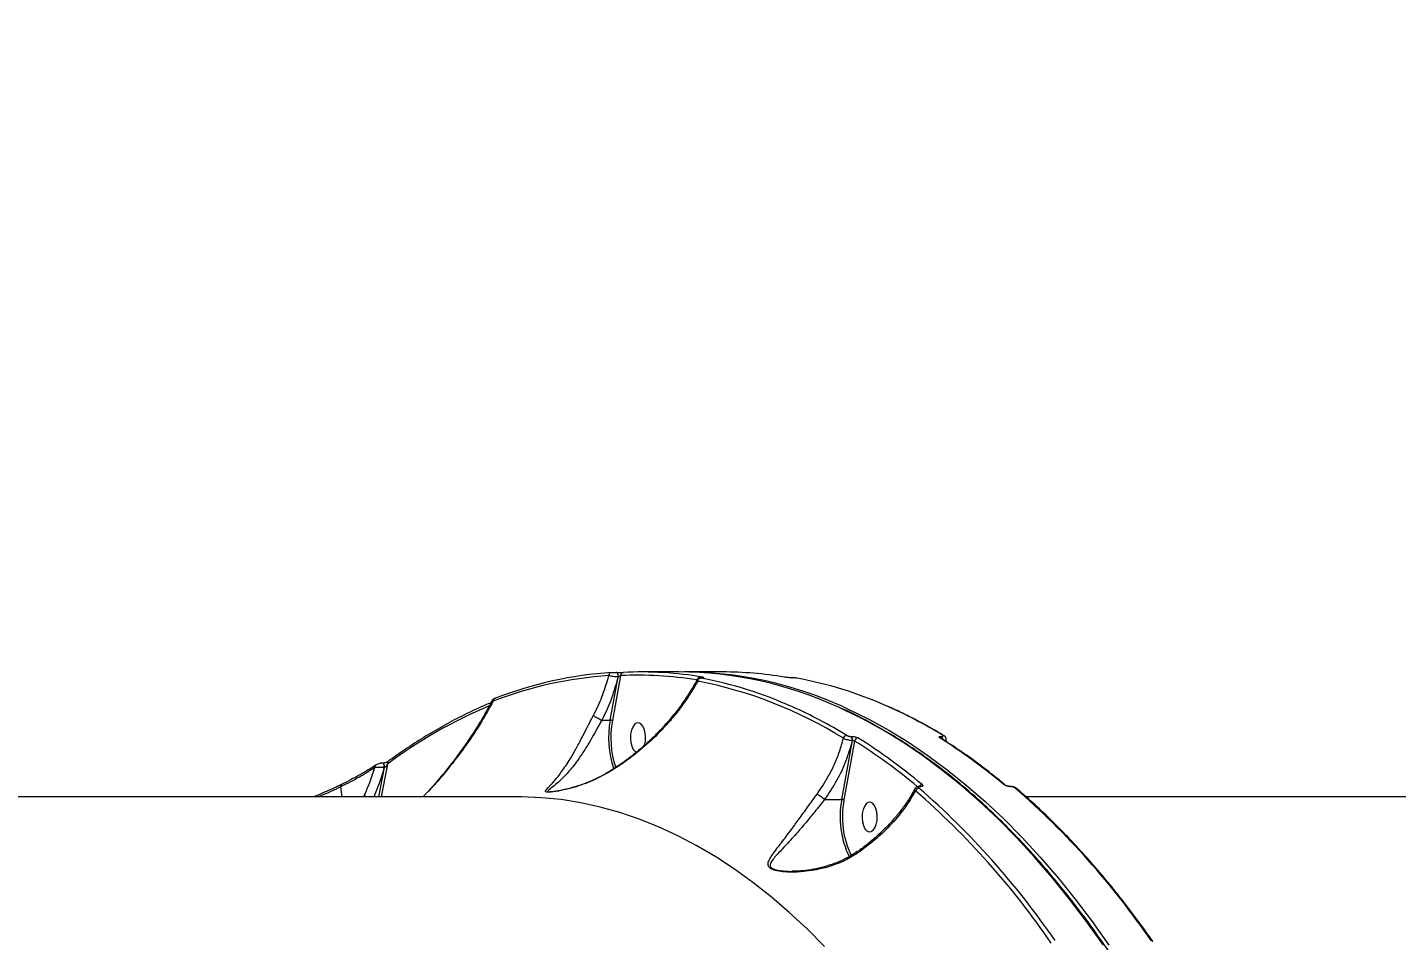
# Model space of a CAD drawing. Header units: millimetres. Extents: x -7735 to 7893, y -6545 to 6034.
# Drawn here: x 3517.8 to 3934.3, y 604.4 to 882.1 of the extents above; entities that cross this region are included whole.
import ezdxf

# ---------------------------------------------------------------- set-up
doc = ezdxf.new("R2010")
doc.units = ezdxf.units.MM
doc.layers.add('DIKOM_ОБЪЕКТ', color=7, linetype='Continuous')
doc.layers.add('DIKOM_РАЗМЕР_ОБЪЕКТА', color=7, linetype='Continuous')
doc.styles.add('style1', font='arial.ttf', dxfattribs={"width": 0.8})
doc.dimstyles.new('1-50', dxfattribs={"dimtxt": 300, "dimasz": 200, "dimexe": 100, "dimexo": 0, "dimgap": 100, "dimtad": 1, "dimtxsty": 'style1', "dimcen": 200, "dimclrd": 7, "dimclre": 7, "dimclrt": 7, "dimadec": 1, "dimazin": 2, "dimtfac": 1, "dimtmove": 0, "dimatfit": 2, "dimfxl": 0, "dimlwd": 25, "dimlwe": 18, "dimarcsym": 0})

# ---------------------------------------------------------------- blocks, each defined once
blk = doc.blocks.new('*D0')
at = {"layer": 'Defpoints', "color": 0, "transparency": 16777216}
for p in [(5893.22, 882.1), (-4595.74, 266.13), (5893.22, -5840.17)]:
    blk.add_point(p, dxfattribs=at)
at = {"layer": 'DIKOM_РАЗМЕР_ОБЪЕКТА', "color": 7, "lineweight": 18, "transparency": 16777216}
for p, q in [((5893.22, 882.1), (5893.22, -5940.17)), ((-4595.74, 266.13), (-4595.74, -5940.17))]:
    blk.add_line(p, q, dxfattribs=at)
at = {"layer": 'DIKOM_РАЗМЕР_ОБЪЕКТА', "color": 7, "lineweight": 25, "transparency": 16777216}
blk.add_line((-4395.74, -5840.17), (5693.22, -5840.17), dxfattribs=at)
at = {"layer": 'DIKOM_РАЗМЕР_ОБЪЕКТА', "color": 7, "transparency": 16777216}
for points in [[(-4395.74, -5806.84), (-4395.74, -5873.51), (-4595.74, -5840.17)], [(5693.22, -5806.84), (5693.22, -5873.51), (5893.22, -5840.17)]]:
    blk.add_solid(points, dxfattribs=at)
at = {"layer": 'DIKOM_РАЗМЕР_ОБЪЕКТА', "color": 7, "transparency": 16777216, "insert": (648.74, -5587), "char_height": 300, "attachment_point": 5, "style": 'style1'}
blk.add_mtext('10450', dxfattribs=at)

msp = doc.modelspace()

# ---------------------------------------------------------------- linework, layer by layer
at = {"layer": 'DIKOM_ОБЪЕКТ', "color": 7, "linetype": 'Continuous', "lineweight": 15}
for p, q in [((3695.103, 671.478), (3697.51, 684.622)), ((3698.281, 684.999), (3695.775, 671.313)), ((3696.997, 685.957), (3696.982, 685.957)), ((3697.025, 685.957), (3696.997, 685.957)), ((3697.025, 685.957), (3697.01, 685.957)), ((3697.51, 684.622), (3697.482, 684.622)), ((3715.999, 686.125), (3704.427, 686.125)), ((3729.285, 686.125), (3717.714, 686.125)), ((3722.892, 684.367), (3722.803, 684.367)), ((3722.803, 684.367), (3722.85, 684.363)), ((3722.939, 684.363), (3722.85, 684.363)), ((3722.892, 684.367), (3722.939, 684.363)), ((3750.409, 684.367), (3750.321, 684.367)), ((3750.321, 684.367), (3750.368, 684.363)), ((3750.457, 684.363), (3750.368, 684.363)), ((3750.409, 684.367), (3750.457, 684.363)), ((3692.57, 671.478), (3692.564, 671.479)), ((3692.57, 671.478), (3695.103, 671.478)), ((3768.413, 666.52), (3768.46, 666.52)), ((3795.889, 666.52), (3795.937, 666.52)), ((3765.565, 647.355), (3768.79, 665.236)), ((3769.469, 665.111), (3766.237, 647.191)), ((3768.79, 665.236), (3768.743, 665.236)), ((3795.715, 665.959), (3795.717, 665.957)), ((3797.281, 664.938), (3797.338, 665.606)), ((3627.34, 658.113), (3625.487, 648.125)), ((3625.96, 658.41), (3625.885, 658.41)), ((3623.753, 657.755), (3623.773, 657.769)), ((3624.785, 648.125), (3626.444, 657.071)), ((3626.444, 657.071), (3626.369, 657.071)), ((3613.569, 648.125), (3613.198, 651.211)), ((3613.38, 651.896), (3613.393, 651.903)), ((3789.257, 651.319), (3789.189, 651.319)), ((3789.463, 651.236), (3789.394, 651.236)), ((3816.755, 651.319), (3816.686, 651.319)), ((3816.96, 651.236), (3816.892, 651.236)), ((3667.184, 648.125), (3405.075, 648.125)), ((3606.961, 649.01), (3604.825, 648.125)), ((3620.118, 648.125), (3620.335, 648.598)), ((3760.323, 647.355), (3765.565, 647.355)), ((4083.767, 648.125), (3821.659, 648.125))]:
    msp.add_line(p, q, dxfattribs=at)
at = {"layer": 'DIKOM_ОБЪЕКТ', "color": 7, "linetype": 'Continuous', "lineweight": 15, "flags": 128}
for points in [[(3697.482, 684.622), (3697.509, 684.858), (3697.506, 685.1), (3697.474, 685.334), (3697.413, 685.545), (3697.328, 685.722), (3697.224, 685.854), (3697.106, 685.934), (3696.997, 685.957)], [(3697.51, 684.622), (3697.537, 684.858), (3697.535, 685.1), (3697.502, 685.334), (3697.441, 685.545), (3697.356, 685.722), (3697.252, 685.854), (3697.134, 685.934), (3697.025, 685.957)], [(3660.023, 678.104), (3660.114, 678.13), (3660.272, 678.148)], [(3845.128, 603.084), (3840.038, 610.217), (3834.843, 617.061), (3829.548, 623.609), (3824.157, 629.856), (3818.675, 635.797), (3813.107, 641.426), (3807.457, 646.739), (3801.73, 651.732), (3795.931, 656.4), (3790.065, 660.739), (3784.136, 664.746), (3778.149, 668.417), (3772.111, 671.749), (3766.025, 674.74), (3764.325, 675.51)], [(3765.84, 675.599), (3767.739, 674.74), (3773.825, 671.749), (3779.864, 668.417), (3785.85, 664.746), (3791.779, 660.739), (3797.646, 656.4), (3803.445, 651.732), (3809.172, 646.739), (3814.822, 641.426), (3820.39, 635.797), (3825.872, 629.856), (3831.262, 623.609), (3836.557, 617.061), (3841.752, 610.217), (3846.842, 603.084)], [(3705.578, 663.875), (3705.823, 665.064), (3705.885, 666.339), (3705.76, 667.597), (3705.458, 668.736), (3705.003, 669.663), (3704.432, 670.303), (3703.791, 670.605), (3703.132, 670.544), (3702.508, 670.125), (3701.971, 669.382), (3701.563, 668.375), (3701.318, 667.186), (3701.255, 665.911), (3701.38, 664.653), (3701.683, 663.515), (3702.138, 662.588), (3702.709, 661.948), (3703.187, 661.687)], [(3626.369, 657.071), (3626.399, 657.35), (3626.387, 657.633), (3626.334, 657.898), (3626.245, 658.124), (3626.127, 658.292), (3625.989, 658.389), (3625.878, 658.41)], [(3626.444, 657.071), (3626.474, 657.35), (3626.462, 657.633), (3626.409, 657.898), (3626.32, 658.124), (3626.202, 658.292), (3626.064, 658.389), (3625.962, 658.41)], [(3760.314, 602.618), (3754.985, 607.976), (3749.574, 613.017), (3744.087, 617.734), (3738.528, 622.124), (3732.903, 626.183), (3727.217, 629.907), (3721.475, 633.293), (3715.683, 636.337), (3709.845, 639.037), (3703.968, 641.39), (3698.056, 643.393), (3692.116, 645.046), (3686.152, 646.346), (3680.171, 647.292), (3674.178, 647.884), (3668.178, 648.12), (3667.184, 648.125)], [(3776.039, 639.752), (3776.284, 640.941), (3776.347, 642.216), (3776.222, 643.474), (3775.92, 644.613), (3775.465, 645.54), (3774.893, 646.18), (3774.252, 646.482), (3773.593, 646.421), (3772.97, 646.002), (3772.432, 645.259), (3772.025, 644.252), (3771.779, 643.063), (3771.717, 641.788), (3771.841, 640.531), (3772.144, 639.392), (3772.599, 638.465), (3773.17, 637.825), (3773.811, 637.523), (3774.47, 637.584), (3775.094, 638.003), (3775.631, 638.746), (3776.039, 639.752)]]:
    msp.add_lwpolyline(points, dxfattribs=at)
at = {"layer": 'DIKOM_ОБЪЕКТ', "color": 7, "linetype": 'Continuous', "lineweight": 15}
for centre, radius, start, end in [((3702.143, 567.57), 117.664, 93.62991, 111.24311), ((3702.998, 568.242), 117.918, 93.62951, 111.24359), ((3695.6, 685.019), 0.907, 94.19442, 181.39193), ((3699.201, 685.079), 0.923, 94.66737, 184.95431), ((3703.565, 573.307), 111.818, 80.80337, 92.7084), ((3704.422, 573.984), 112.14, 80.32376, 92.70689), ((3715.411, 568.134), 117.992, 65.50885, 89.71408), ((3717.092, 567.954), 118.169, 65.63628, 90.11432), ((3722.714, 683.277), 0.978, 94.52249, 176.91658), ((3697.007, 555.13), 130.564, 58.06988, 79.08135), ((3699.832, 562.46), 123.909, 65.84999, 79.39455), ((3723.29, 683.69), 0.839, 91.36719, 127.05245), ((3729.259, 573.815), 112.31, 80.32787, 89.98635), ((3729.263, 563.096), 123.25, 66.26737, 79.4243), ((3716.664, 537.713), 149.916, 112.89664, 126.57167), ((3660.344, 677.328), 0.839, 112.4976, 186.16644), ((3692.166, 544.604), 143.339, 58.50136, 65.97393), ((3721.463, 544.684), 143.244, 58.50177, 66.37524), ((3724.413, 666.162), 29.788, 169.72024, 198.62983), ((3723.657, 666.118), 28.362, 169.44651, 198.7128), ((3767.139, 665.726), 1.099, 94.22037, 168.8744), ((3767.45, 665.588), 1.34, 344.79703, 44.08885), ((3767.498, 665.588), 1.339, 344.76334, 44.10258), ((3795.134, 665.697), 1.117, 355.66331, 47.48232), ((3795.173, 665.69), 1.128, 354.51954, 47.4012), ((3796.31, 666.126), 0.696, 58.81092, 90.5214), ((3770.568, 664.957), 1.109, 94.35151, 172.02042), ((3677.956, 518.876), 172.51, 50.11049, 57.96179), ((3678.642, 519.315), 173.119, 49.96419, 57.95964), ((3703.513, 519.335), 173.095, 49.96363, 57.96019), ((3795.349, 665.37), 0.694, 58.35167, 90.58112), ((3628.097, 658.31), 0.783, 128.88191, 194.60675), ((3624.214, 657.176), 0.741, 128.54619, 191.64716), ((3613.791, 651.42), 0.629, 130.73233, 199.38002), ((3789.116, 649.661), 1.166, 93.75777, 164.34635), ((3627.481, 465.228), 244.736, 34.4552, 49.01533), ((3628.173, 465.669), 245.276, 34.45514, 49.01535), ((3790.061, 650.743), 1.121, 92.98995, 149.18278), ((3789.181, 651.004), 0.315, 47.37337, 87.92591), ((3789.249, 651.004), 0.315, 47.35979, 88.70621), ((3814.874, 651.192), 0.67, 49.94949, 91.13667), ((3816.679, 651.004), 0.314, 47.35496, 88.84866), ((3816.747, 651.004), 0.315, 47.38876, 88.10009), ((3657.42, 465.669), 245.276, 34.45514, 49.01535), ((3818.3, 650.157), 0.668, 50.21063, 91.2203), ((3792.713, 642.001), 27.671, 168.84278, 205.95998), ((3792.572, 642), 26.842, 168.84978, 205.91281), ((3859.706, 603.838), 0.6, 37.78965, 93.72609)]:
    msp.add_arc(centre, radius, start, end, dxfattribs=at)
for points, knots in [([(3689.986, 672.88), (3690.159, 673.211), (3691.245, 675.29), (3693.038, 679.301), (3694.134, 683.074), (3694.693, 684.997)], [0, 0, 0, 0, 0.0849919, 0.5334672, 1, 1, 1, 1]), ([(3697.482, 684.622), (3696.888, 682.455), (3695.761, 678.345), (3693.861, 673.999), (3692.746, 671.822), (3692.57, 671.478)], [0, 0, 0, 0, 0.4843406, 0.9185263, 1, 1, 1, 1]), ([(3721.511, 683.792), (3721.424, 683.617), (3720.804, 682.362), (3719.396, 680.028), (3717.279, 676.807), (3714.888, 673.618), (3712.268, 670.479), (3709.447, 667.443), (3706.467, 664.559), (3703.385, 661.87), (3700.222, 659.401), (3697.297, 657.329), (3695.379, 656.166), (3694.581, 655.682)], [0, 0, 0, 0, 0.0168052, 0.1206193, 0.2249349, 0.3297328, 0.4349782, 0.5404508, 0.6430319, 0.7429616, 0.8397611, 0.9332301, 1, 1, 1, 1]), ([(3721.737, 683.33), (3720.39, 681.041), (3718.352, 677.58), (3714.878, 673.072), (3711.442, 669.079), (3706.952, 664.595), (3702.137, 660.613), (3697.966, 657.636), (3695.743, 656.267), (3694.631, 655.583)], [0, 0, 0, 0, 0.2227139, 0.3367321, 0.4507458, 0.6310005, 0.8132754, 0.9066457, 1, 1, 1, 1]), ([(3697.482, 684.622), (3697.393, 684.625), (3697.1, 684.637), (3696.519, 684.683), (3695.794, 684.771), (3695.128, 684.883), (3694.838, 684.959), (3694.693, 684.997)], [0, 0, 0, 0, 0.0942818, 0.3122704, 0.5411618, 0.771407, 1, 1, 1, 1]), ([(3695.533, 685.924), (3695.611, 685.928), (3695.767, 685.936), (3696.114, 685.946), (3696.488, 685.953), (3696.788, 685.956), (3696.937, 685.956), (3696.982, 685.957)], [0, 0, 0, 0, 0.2335915, 0.4673685, 0.6955667, 0.9087177, 1, 1, 1, 1]), ([(3697.01, 685.957), (3697.077, 685.957), (3697.294, 685.957), (3697.73, 685.961), (3698.275, 685.971), (3698.783, 685.985), (3699.011, 685.994), (3699.125, 685.999)], [0, 0, 0, 0, 0.0930998, 0.3039028, 0.5301969, 0.765178, 1, 1, 1, 1]), ([(3698.281, 684.999), (3698.236, 684.955), (3698.148, 684.869), (3697.964, 684.754), (3697.785, 684.673), (3697.654, 684.638), (3697.571, 684.624), (3697.532, 684.623), (3697.51, 684.622)], [0, 0, 0, 0, 0.2685392, 0.5229588, 0.7425485, 0.8690026, 0.9242928, 1, 1, 1, 1]), ([(3721.737, 683.33), (3721.719, 683.345), (3721.595, 683.448), (3721.457, 683.618), (3721.494, 683.739), (3721.511, 683.792)], [0, 0, 0, 0, 0.087785, 0.6019024, 1, 1, 1, 1]), ([(3722.806, 684.366), (3722.791, 684.367), (3722.645, 684.368), (3722.45, 684.359), (3722.221, 684.332), (3721.977, 684.254), (3721.749, 684.112), (3721.576, 683.951), (3721.526, 683.82), (3721.514, 683.79)], [0, 0, 0, 0, 0.0278178, 0.2711329, 0.4682767, 0.6030851, 0.7573169, 0.9431663, 1, 1, 1, 1]), ([(3722.85, 684.363), (3722.774, 684.362), (3722.622, 684.36), (3722.483, 684.346), (3722.42, 684.325), (3722.448, 684.296), (3722.545, 684.27), (3722.625, 684.255), (3722.637, 684.253)], [0, 0, 0, 0, 0.1673869, 0.3344621, 0.5091824, 0.7130711, 0.9577523, 1, 1, 1, 1]), ([(3723.278, 684.381), (3723.278, 684.381), (3723.288, 684.382), (3723.25, 684.377), (3723.159, 684.372), (3723, 684.366), (3722.847, 684.368), (3722.789, 684.369)], [0, 0, 0, 0, 0.0030238, 0.1908248, 0.4378834, 0.7828578, 1, 1, 1, 1]), ([(3723.27, 684.529), (3723.287, 684.526), (3723.414, 684.504), (3723.565, 684.466), (3723.607, 684.421), (3723.503, 684.388), (3723.289, 684.367), (3723.055, 684.364), (3722.939, 684.363)], [0, 0, 0, 0, 0.0392208, 0.2872101, 0.4951823, 0.6709639, 0.8352273, 1, 1, 1, 1]), ([(3750.368, 684.363), (3750.306, 684.363), (3750.092, 684.364), (3749.668, 684.379), (3749.121, 684.414), (3748.557, 684.466), (3748.279, 684.506), (3748.128, 684.529)], [0, 0, 0, 0, 0.07959882, 0.27564731, 0.47074839, 0.71052488, 1, 1, 1, 1]), ([(3751.883, 684.253), (3751.782, 684.269), (3751.604, 684.297), (3751.241, 684.331), (3750.9, 684.352), (3750.634, 684.362), (3750.498, 684.363), (3750.457, 684.363)], [0, 0, 0, 0, 0.3025221, 0.5346924, 0.7254079, 0.9171099, 1, 1, 1, 1]), ([(3658.855, 676.749), (3658.264, 676.504), (3655.731, 675.455), (3651.284, 673.384), (3645.531, 670.416), (3639.824, 667.134), (3634.265, 663.613), (3630.203, 660.812), (3628.024, 659.224), (3627.605, 658.919)], [0, 0, 0, 0, 0.055628, 0.2380814, 0.4205767, 0.6031253, 0.7857231, 0.9588044, 1, 1, 1, 1]), ([(3659.51, 677.238), (3658.353, 675.138), (3656.038, 670.938), (3651.904, 664.647), (3647.27, 658.406), (3642.727, 652.837), (3639.454, 649.494), (3638.114, 648.125)], [0, 0, 0, 0, 0.2104833, 0.4209732, 0.6359989, 0.8510034, 1, 1, 1, 1]), ([(3659.205, 677.43), (3658.881, 676.789), (3657.83, 674.706), (3655.762, 671.157), (3653.004, 666.768), (3649.932, 662.32), (3646.719, 658.014), (3643.307, 653.824), (3640.492, 650.569), (3638.659, 648.679), (3638.122, 648.125)], [0, 0, 0, 0, 0.0637987, 0.207434, 0.3543203, 0.5044114, 0.6577045, 0.7946527, 0.9398171, 1, 1, 1, 1]), ([(3659.51, 677.238), (3659.378, 677.283), (3659.155, 677.357), (3659.185, 677.411), (3659.198, 677.434)], [0, 0, 0, 0, 0.5933803, 1, 1, 1, 1]), ([(3660.031, 678.089), (3659.926, 678.054), (3659.726, 677.987), (3659.479, 677.822), (3659.265, 677.631), (3659.199, 677.481), (3659.18, 677.438)], [0, 0, 0, 0, 0.3370259, 0.6423404, 0.8968707, 1, 1, 1, 1]), ([(3932.8, 267.127), (3932.793, 269.147), (3932.772, 275.006), (3932.614, 284.701), (3932.272, 296.2), (3931.765, 307.676), (3931.097, 319.121), (3930.266, 330.527), (3929.276, 341.883), (3928.124, 353.183), (3926.814, 364.418), (3925.345, 375.578), (3923.719, 386.657), (3921.937, 397.645), (3920, 408.534), (3917.909, 419.316), (3915.667, 429.983), (3913.275, 440.528), (3910.735, 450.941), (3908.048, 461.215), (3905.217, 471.343), (3902.243, 481.316), (3899.13, 491.129), (3895.878, 500.772), (3892.491, 510.238), (3888.972, 519.522), (3885.322, 528.615), (3881.544, 537.511), (3877.642, 546.203), (3873.618, 554.685), (3869.475, 562.95), (3865.216, 570.992), (3860.845, 578.805), (3856.364, 586.383), (3851.777, 593.721), (3847.087, 600.812), (3842.298, 607.651), (3837.414, 614.234), (3832.437, 620.555), (3827.372, 626.609), (3822.223, 632.392), (3816.993, 637.9), (3811.686, 643.127), (3806.306, 648.07), (3800.858, 652.726), (3795.346, 657.09), (3789.773, 661.16), (3784.143, 664.931), (3778.463, 668.406), (3772.734, 671.558), (3768.115, 673.896), (3765.394, 675.073), (3764.612, 675.412)], [0, 0, 0, 0, 0.010755, 0.031188, 0.0516215, 0.072055, 0.0924886, 0.1129222, 0.1333561, 0.15379, 0.1742241, 0.1946586, 0.2150931, 0.2355279, 0.2559631, 0.2763985, 0.2968344, 0.3172704, 0.337707, 0.358144, 0.3785814, 0.3990193, 0.4194576, 0.4398964, 0.460336, 0.4807759, 0.5012165, 0.5216576, 0.5420995, 0.5625418, 0.5829848, 0.6034283, 0.6238724, 0.644317, 0.6647621, 0.6852074, 0.705653, 0.7260987, 0.7465444, 0.7669897, 0.7874344, 0.807878, 0.8283206, 0.8487614, 0.8692003, 0.8896364, 0.9100692, 0.9304985, 0.9509233, 0.9713432, 0.9917581, 1, 1, 1, 1]), ([(3796.67, 666.722), (3795.671, 667.323), (3792.776, 669.063), (3787.947, 671.697), (3783.103, 674.131), (3780.157, 675.394), (3779.149, 675.826)], [0, 0, 0, 0, 0.1730533, 0.501295, 0.8294798, 1, 1, 1, 1]), ([(3694.631, 655.583), (3692.821, 654.613), (3689.154, 652.648), (3684.162, 651.003), (3680.599, 650.147), (3678.565, 649.777), (3677.156, 649.588), (3676.073, 649.53), (3675.417, 649.641), (3675.403, 649.88), (3675.669, 650.359), (3676.454, 651.162), (3678.063, 652.862), (3680.136, 655.387), (3682.288, 658.56), (3684.252, 661.881), (3685.844, 664.812), (3687.394, 667.813), (3688.738, 670.473), (3689.618, 672.169), (3689.986, 672.88)], [0, 0, 0, 0, 0.0952096, 0.192955, 0.2447985, 0.2710693, 0.2981694, 0.3242881, 0.350387, 0.3910745, 0.4019404, 0.4719618, 0.5438084, 0.6393955, 0.7378513, 0.7988535, 0.8613646, 0.911374, 0.962837, 1, 1, 1, 1]), ([(3692.564, 671.479), (3692.564, 671.479), (3692.189, 670.823), (3691.324, 669.221), (3689.936, 666.744), (3688.311, 663.939), (3686.581, 661.192), (3684.425, 658.097), (3681.956, 655.117), (3679.579, 652.758), (3677.567, 651.15), (3676.587, 650.392), (3676.12, 649.934), (3676.056, 649.725), (3676.336, 649.609), (3676.7, 649.63), (3676.739, 649.632)], [0, 0, 0, 0, 0.000034, 0.0533977, 0.1277332, 0.2021483, 0.294123, 0.3862185, 0.5316558, 0.6773058, 0.7825133, 0.8873225, 0.9029874, 0.9602936, 0.9957531, 1, 1, 1, 1]), ([(3689.986, 672.88), (3689.998, 672.872), (3690.091, 672.804), (3690.342, 672.639), (3690.831, 672.352), (3691.416, 672.034), (3692.029, 671.723), (3692.386, 671.561), (3692.564, 671.479)], [0, 0, 0, 0, 0.0259485, 0.2095774, 0.4071903, 0.604783, 0.8023582, 1, 1, 1, 1]), ([(3695.775, 671.313), (3695.768, 671.318), (3695.749, 671.33), (3695.692, 671.36), (3695.585, 671.402), (3695.426, 671.444), (3695.256, 671.472), (3695.154, 671.476), (3695.103, 671.478)], [0, 0, 0, 0, 0.053669, 0.1413774, 0.3560057, 0.5706009, 0.7852355, 1, 1, 1, 1]), ([(3767.058, 666.823), (3767.123, 666.789), (3767.253, 666.721), (3767.548, 666.631), (3767.878, 666.562), (3768.18, 666.526), (3768.346, 666.522), (3768.413, 666.52)], [0, 0, 0, 0, 0.2143282, 0.4284605, 0.6428781, 0.8577712, 1, 1, 1, 1]), ([(3768.46, 666.52), (3768.558, 666.518), (3768.806, 666.513), (3769.256, 666.458), (3769.749, 666.355), (3770.192, 666.218), (3770.387, 666.115), (3770.484, 666.064)], [0, 0, 0, 0, 0.140766, 0.3552354, 0.5699917, 0.7849228, 1, 1, 1, 1]), ([(3795.342, 666.064), (3795.273, 666.115), (3795.136, 666.218), (3795.136, 666.355), (3795.295, 666.458), (3795.569, 666.513), (3795.798, 666.518), (3795.889, 666.52)], [0, 0, 0, 0, 0.2150183, 0.4299235, 0.6446793, 0.8592731, 1, 1, 1, 1]), ([(3795.937, 666.52), (3795.998, 666.522), (3796.152, 666.526), (3796.335, 666.562), (3796.441, 666.631), (3796.442, 666.721), (3796.35, 666.789), (3796.304, 666.823)], [0, 0, 0, 0, 0.1422028, 0.3570526, 0.5715231, 0.785637, 1, 1, 1, 1]), ([(3797.254, 665.601), (3797.265, 665.695), (3797.291, 665.907), (3797.177, 666.213), (3796.991, 666.476), (3796.815, 666.636), (3796.7, 666.699), (3796.667, 666.717)], [0, 0, 0, 0, 0.1990325, 0.4515354, 0.680401, 0.9105014, 1, 1, 1, 1]), ([(3758.044, 649.006), (3759.27, 650.803), (3761.266, 653.73), (3763.417, 658.13), (3764.962, 661.96), (3765.689, 664.596), (3766.06, 665.938)], [0, 0, 0, 0, 0.3422207, 0.5572692, 0.7746066, 1, 1, 1, 1]), ([(3768.743, 665.236), (3768.156, 663.192), (3766.965, 659.052), (3764.13, 652.983), (3761.6, 649.243), (3760.323, 647.355)], [0, 0, 0, 0, 0.3257273, 0.659677, 1, 1, 1, 1]), ([(3768.743, 665.236), (3768.612, 665.244), (3768.282, 665.265), (3767.684, 665.361), (3767.031, 665.522), (3766.445, 665.723), (3766.188, 665.867), (3766.06, 665.938)], [0, 0, 0, 0, 0.14242854, 0.35729219, 0.57172478, 0.78580521, 1, 1, 1, 1]), ([(3769.469, 665.111), (3769.437, 665.126), (3769.371, 665.154), (3769.222, 665.192), (3769.056, 665.22), (3768.906, 665.234), (3768.823, 665.236), (3768.79, 665.236)], [0, 0, 0, 0, 0.215056, 0.4300153, 0.6448521, 0.8591518, 1, 1, 1, 1]), ([(3815.299, 651.711), (3814.337, 652.505), (3811.55, 654.809), (3806.888, 658.393), (3801.324, 662.373), (3797.576, 664.769), (3795.713, 665.96)], [0, 0, 0, 0, 0.14988804, 0.4344465, 0.71897207, 1, 1, 1, 1]), ([(3797.247, 665.612), (3797.252, 665.584), (3797.268, 665.488), (3797.096, 665.37), (3796.842, 665.317), (3796.735, 665.294)], [0, 0, 0, 0, 0.1964816, 0.6593804, 1, 1, 1, 1]), ([(3625.179, 658.323), (3625.03, 658.289), (3624.669, 658.208), (3624.182, 658.02), (3623.91, 657.838), (3623.783, 657.753)], [0, 0, 0, 0, 0.274797, 0.6627843, 1, 1, 1, 1]), ([(3625.878, 658.402), (3625.688, 658.399), (3625.454, 658.395), (3625.222, 658.335), (3625.179, 658.323)], [0, 0, 0, 0, 0.8133233, 1, 1, 1, 1]), ([(3626.443, 658.469), (3626.42, 658.463), (3626.319, 658.439), (3626.157, 658.42), (3626.012, 658.409), (3625.969, 658.411), (3625.963, 658.411)], [0, 0, 0, 0, 0.13202, 0.5878489, 0.9381875, 1, 1, 1, 1]), ([(3627.6, 658.915), (3627.597, 658.914), (3627.578, 658.898), (3627.414, 658.795), (3627.122, 658.662), (3626.761, 658.536), (3626.527, 658.487), (3626.443, 658.469)], [0, 0, 0, 0, 0.03019831, 0.26095963, 0.57407855, 0.84796124, 1, 1, 1, 1]), ([(3627.34, 658.113), (3627.287, 658.005), (3627.177, 657.778), (3626.974, 657.475), (3626.769, 657.244), (3626.614, 657.125), (3626.511, 657.078), (3626.466, 657.074), (3626.444, 657.071)], [0, 0, 0, 0, 0.2759438, 0.5812191, 0.7839792, 0.9044893, 0.9530186, 1, 1, 1, 1]), ([(3623.489, 657.026), (3622.013, 656.077), (3619.024, 654.154), (3615.156, 652.2), (3613.198, 651.211)], [0, 0, 0, 0, 0.4937624, 1, 1, 1, 1]), ([(3618.502, 654.559), (3617.787, 654.167), (3616.182, 653.286), (3614.448, 652.395), (3613.403, 651.906), (3613.393, 651.901)], [0, 0, 0, 0, 0.4429014, 0.9946583, 1, 1, 1, 1]), ([(3623.757, 657.75), (3623.756, 657.749), (3623.066, 657.27), (3621.536, 656.315), (3619.769, 655.243), (3618.682, 654.656), (3618.502, 654.559)], [0, 0, 0, 0, 0.0004715, 0.4546725, 0.9097265, 1, 1, 1, 1]), ([(3620.335, 648.598), (3620.88, 649.804), (3622.13, 652.565), (3622.999, 655.419), (3623.489, 657.026)], [0, 0, 0, 0, 0.4365633, 1, 1, 1, 1]), ([(3626.369, 657.071), (3625.913, 655.435), (3625.068, 652.406), (3623.778, 649.474), (3623.184, 648.125)], [0, 0, 0, 0, 0.5400387, 1, 1, 1, 1]), ([(3626.369, 657.071), (3626.175, 657.078), (3625.788, 657.09), (3625.12, 657.092), (3624.462, 657.082), (3623.885, 657.06), (3623.613, 657.037), (3623.489, 657.026)], [0, 0, 0, 0, 0.1950618, 0.3898735, 0.5933915, 0.8139856, 1, 1, 1, 1]), ([(3694.583, 655.675), (3694.498, 655.62), (3693.517, 654.979), (3691.472, 653.944), (3688.441, 652.573), (3685.503, 651.517), (3682.916, 650.753), (3681.017, 650.282), (3679.992, 650.083), (3679.607, 650.008)], [0, 0, 0, 0, 0.0186352, 0.2148779, 0.4189802, 0.630807, 0.79138, 0.9218659, 1, 1, 1, 1]), ([(3694.631, 655.583), (3694.62, 655.603), (3694.588, 655.662), (3694.585, 655.671), (3694.584, 655.677)], [0, 0, 0, 0, 0.3317777, 1, 1, 1, 1]), ([(3613.198, 651.211), (3611.289, 650.289), (3609.095, 649.23), (3606.587, 648.252), (3606.262, 648.125)], [0, 0, 0, 0, 0.8704235, 1, 1, 1, 1]), ([(3613.376, 651.905), (3612.662, 651.56), (3610.953, 650.733), (3608.795, 649.764), (3607.319, 649.157), (3606.961, 649.01)], [0, 0, 0, 0, 0.3520162, 0.843136, 1, 1, 1, 1]), ([(3679.607, 650.008), (3679.502, 649.987), (3678.98, 649.88), (3678.174, 649.76), (3677.348, 649.658), (3676.854, 649.626), (3676.76, 649.628), (3676.74, 649.629)], [0, 0, 0, 0, 0.0873825, 0.4314218, 0.7138034, 0.9385446, 1, 1, 1, 1]), ([(3787.807, 650.646), (3787.6, 650.243), (3786.921, 648.918), (3785.496, 646.682), (3783.551, 643.965), (3781.358, 641.303), (3778.96, 638.729), (3776.378, 636.264), (3773.622, 633.947), (3771.584, 632.355), (3770.435, 631.589), (3770.298, 631.498)], [0, 0, 0, 0, 0.058075, 0.1906309, 0.3234497, 0.4565303, 0.5895497, 0.7209857, 0.8519114, 0.9823768, 1, 1, 1, 1]), ([(3787.993, 649.976), (3786.917, 648.169), (3784.736, 644.505), (3780.437, 639.486), (3775.674, 634.924), (3772.205, 632.38), (3770.451, 631.093)], [0, 0, 0, 0, 0.26256814, 0.53266574, 0.76365104, 1, 1, 1, 1]), ([(3787.993, 649.976), (3787.931, 650.068), (3787.793, 650.276), (3787.75, 650.505), (3787.83, 650.603), (3787.847, 650.624)], [0, 0, 0, 0, 0.3888556, 0.8707224, 1, 1, 1, 1]), ([(3789.192, 651.313), (3789.152, 651.315), (3788.898, 651.324), (3788.505, 651.241), (3788.055, 650.991), (3787.904, 650.737), (3787.847, 650.641)], [0, 0, 0, 0, 0.07336163, 0.46709723, 0.79776292, 1, 1, 1, 1]), ([(3789.394, 651.236), (3789.307, 651.231), (3789.133, 651.223), (3788.966, 651.157), (3788.893, 651.059), (3788.918, 650.942), (3789.002, 650.861), (3789.039, 650.825)], [0, 0, 0, 0, 0.2039065, 0.408036, 0.6135004, 0.8264937, 1, 1, 1, 1]), ([(3789.429, 651.331), (3789.43, 651.331), (3789.435, 651.333), (3789.377, 651.321), (3789.296, 651.32), (3789.257, 651.319)], [0, 0, 0, 0, 0.1809687, 0.5971294, 1, 1, 1, 1]), ([(3790.003, 651.862), (3790.06, 651.807), (3790.189, 651.683), (3790.226, 651.505), (3790.113, 651.356), (3789.858, 651.255), (3789.594, 651.242), (3789.463, 651.236)], [0, 0, 0, 0, 0.1741619, 0.3895543, 0.5957594, 0.7978599, 1, 1, 1, 1]), ([(3816.892, 651.236), (3816.815, 651.238), (3816.588, 651.243), (3816.153, 651.309), (3815.637, 651.45), (3815.168, 651.644), (3814.963, 651.789), (3814.861, 651.862)], [0, 0, 0, 0, 0.1083144, 0.3203933, 0.5430636, 0.7715755, 1, 1, 1, 1]), ([(3816.686, 651.319), (3816.683, 651.319), (3816.629, 651.317), (3816.465, 651.328), (3816.195, 651.367), (3815.882, 651.444), (3815.598, 651.545), (3815.407, 651.637), (3815.312, 651.7), (3815.307, 651.704), (3815.305, 651.706)], [0, 0, 0, 0, 0.0069706, 0.1392055, 0.2904259, 0.464525, 0.6510179, 0.8099863, 0.9382593, 1, 1, 1, 1]), ([(3818.718, 650.659), (3818.682, 650.695), (3818.507, 650.867), (3818.095, 651.059), (3817.471, 651.252), (3817, 651.336), (3816.776, 651.315), (3816.757, 651.313)], [0, 0, 0, 0, 0.0786582, 0.3779001, 0.6638274, 0.9705281, 1, 1, 1, 1]), ([(3818.285, 650.825), (3818.219, 650.873), (3818.085, 650.969), (3817.779, 651.097), (3817.444, 651.188), (3817.161, 651.231), (3817.012, 651.234), (3816.96, 651.236)], [0, 0, 0, 0, 0.22881428, 0.45782924, 0.67854223, 0.8883377, 1, 1, 1, 1]), ([(3860.18, 604.205), (3859.338, 605.398), (3856.894, 608.857), (3852.775, 614.386), (3847.798, 620.703), (3842.731, 626.75), (3837.579, 632.527), (3832.347, 638.028), (3827.038, 643.246), (3822.489, 647.431), (3819.701, 649.831), (3818.727, 650.67)], [0, 0, 0, 0, 0.0652724, 0.1892967, 0.3133235, 0.4373493, 0.5613707, 0.6853862, 0.8093934, 0.9333913, 1, 1, 1, 1]), ([(3621.145, 648.125), (3621.13, 648.133), (3620.919, 648.238), (3620.648, 648.396), (3620.423, 648.537), (3620.347, 648.59), (3620.335, 648.598)], [0, 0, 0, 0, 0.0431113, 0.6006458, 0.9379893, 1, 1, 1, 1]), ([(3770.451, 631.093), (3768.962, 630.187), (3765.719, 628.213), (3760.113, 626.346), (3754.748, 625.391), (3750.676, 625.204), (3748.027, 625.318), (3746.138, 625.559), (3744.518, 625.984), (3743.686, 626.468), (3743.137, 627.112), (3743.038, 627.989), (3743.625, 629.28), (3744.94, 631.259), (3747.143, 634.103), (3749.899, 637.737), (3752.602, 641.428), (3755.184, 645.046), (3757.066, 647.651), (3758.044, 649.006)], [0, 0, 0, 0, 0.0790183, 0.1721809, 0.2680572, 0.3287287, 0.3610577, 0.3938981, 0.4223312, 0.4513202, 0.4599436, 0.4989923, 0.5446053, 0.5914356, 0.687619, 0.7865806, 0.8546772, 0.9244454, 1, 1, 1, 1]), ([(3760.318, 647.357), (3760.317, 647.356), (3759.349, 646.049), (3757.363, 643.677), (3754.645, 640.298), (3751.744, 636.916), (3748.675, 633.535), (3746.163, 630.934), (3744.555, 629.094), (3743.765, 627.931), (3743.706, 627.113), (3744.12, 626.581), (3744.514, 626.327), (3745.306, 626.01), (3746.488, 625.728), (3748.325, 625.553), (3749.69, 625.466), (3750.409, 625.506), (3750.443, 625.508)], [0, 0, 0, 0, 0.0000465, 0.1133013, 0.2166015, 0.3224088, 0.4686039, 0.6185439, 0.6864064, 0.7554096, 0.8104388, 0.822291, 0.8529333, 0.862112, 0.9020772, 0.9492737, 0.9975912, 1, 1, 1, 1]), ([(3760.318, 647.357), (3760.162, 647.475), (3759.851, 647.711), (3759.298, 648.119), (3758.758, 648.509), (3758.359, 648.791), (3758.141, 648.941), (3758.064, 648.993), (3758.044, 649.006)], [0, 0, 0, 0, 0.2126862, 0.42539406, 0.63809915, 0.85082162, 0.96193229, 1, 1, 1, 1]), ([(3760.323, 647.355), (3760.322, 647.355), (3760.32, 647.355), (3760.318, 647.356), (3760.318, 647.357)], [0, 0, 0, 0, 0.61386774, 1, 1, 1, 1]), ([(3766.237, 647.191), (3766.227, 647.197), (3766.208, 647.209), (3766.15, 647.239), (3766.047, 647.28), (3765.887, 647.321), (3765.717, 647.349), (3765.615, 647.353), (3765.565, 647.355)], [0, 0, 0, 0, 0.0701899, 0.1414327, 0.35598, 0.5708644, 0.7855207, 1, 1, 1, 1]), ([(3770.286, 631.512), (3769.741, 631.136), (3768.396, 630.206), (3766.035, 628.979), (3763.215, 627.783), (3760.15, 626.81), (3757.004, 626.09), (3753.939, 625.664), (3751.768, 625.496), (3750.641, 625.513), (3750.442, 625.516)], [0, 0, 0, 0, 0.0934183, 0.2307131, 0.3758416, 0.5279222, 0.6875542, 0.834425, 0.9706795, 1, 1, 1, 1]), ([(3770.451, 631.093), (3770.43, 631.133), (3770.368, 631.25), (3770.293, 631.419), (3770.305, 631.457), (3770.312, 631.478)], [0, 0, 0, 0, 0.18404903, 0.53453696, 1, 1, 1, 1])]:
    msp.add_open_spline(points, degree=3, knots=knots, dxfattribs=at)

# ---------------------------------------------------------------- dimensions: what is measured, and where the dimension line sits
at = {"layer": 'DIKOM_РАЗМЕР_ОБЪЕКТА'}
dim = msp.add_linear_dim(base=(5893.216, -5840.173), p1=(-4595.736, 266.125), p2=(5893.216, 882.098), text='10450', dimstyle='1-50', dxfattribs=at)
dim.commit()
dim.dimension.update_dxf_attribs({"geometry": '*D0', "text_midpoint": (648.74, -5840.173), "dimtype": 160})

doc.saveas('drawing.dxf')
